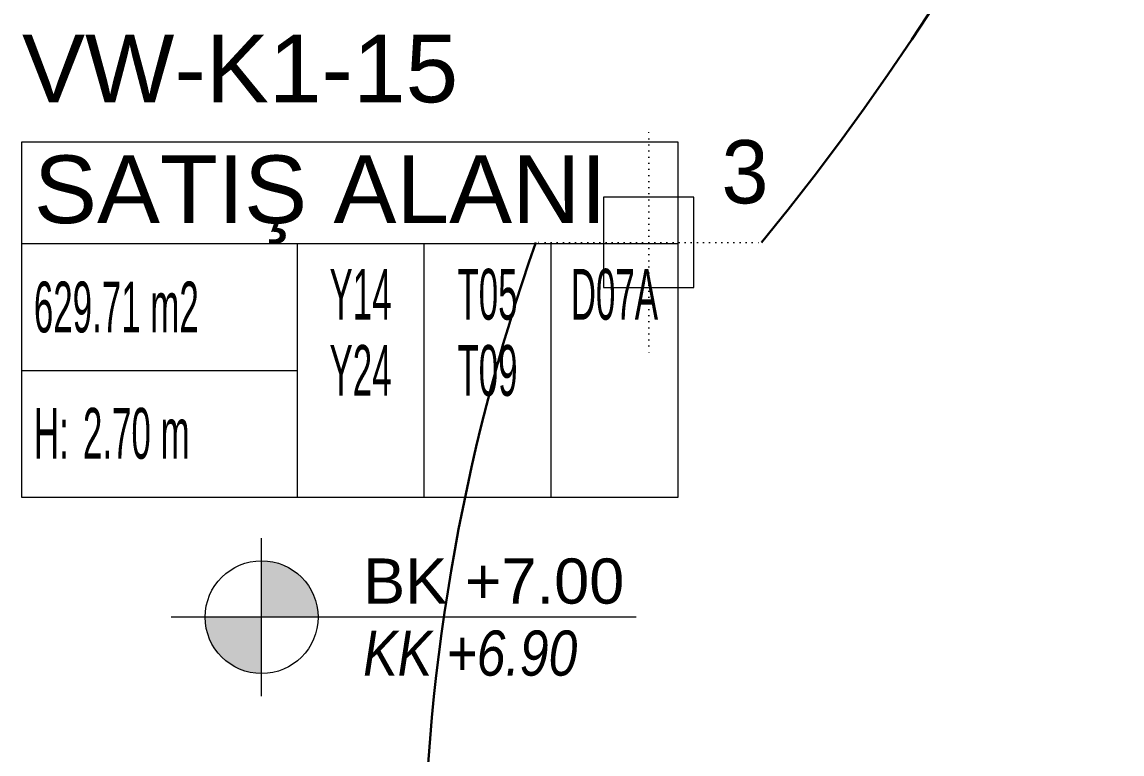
# Model space of a CAD drawing. Extents: x -2012 to 34975, y -1043 to 8321.
# Drawn here: x 18102 to 18345.7, y 2339.2 to 2501.3 of the extents above; entities that cross this region are included whole.
import ezdxf
from ezdxf.enums import TextEntityAlignment as Align

# ---------------------------------------------------------------- set-up
doc = ezdxf.new("R2010")
doc.units = 0
doc.header["$LTSCALE"] = 25
doc.linetypes.add('DOT2', pattern=[0.125, 0, -0.125])
doc.layers.get('0').update_dxf_attribs({"color": 9, "lineweight": 9})
for name, color, linetype, lineweight in [('21', 9, 'Continuous', 9), ('21_MAHAL', 9, 'Continuous', 9), ('31', 9, 'Continuous', 9), ('E-KABLO', 7, 'Continuous', 30)]:
    doc.layers.add(name, color=color, linetype=linetype, lineweight=lineweight)
doc.styles.add('Arial', font='arial.ttf', dxfattribs={"height": 2.5})
doc.styles.add('MuuM_TEXT-ITALIC', font='ARIALNI.TTF')
doc.styles.add('MuuM_TEXT-STANDART', font='ARIALN.TTF')
doc.styles.add('TX-TEXT', font='')
doc.styles.get('TX-TEXT').set_extended_font_data('TrSah Futura Lt BT')

# ---------------------------------------------------------------- blocks, each defined once
blk = doc.blocks.new('0_elevationtarget-p-bk')
h = blk.add_hatch(color=254)
h.paths.add_polyline_path([(2.5, 0, 0.414214), (0, 2.5), (0, 0)])
h.paths.add_polyline_path([(0, 0), (-2.5, 0, 0.414214), (0, -2.5)])
blk.add_line((0, -3.5), (0, 3.5))
blk.add_lwpolyline([(16.605, 0), (-4, 0)])
blk.add_circle((0, 0), 2.5)
at = {"style": 'Arial'}
blk.add_attdef('BITMISKOT', text='', height=2, dxfattribs=at).set_placement((4.5, 0), align=Align.BOTTOM_LEFT)
at = {"style": 'MuuM_TEXT-ITALIC'}
blk.add_attdef('FINISHINGFLOORLEVEL', text='', height=2, dxfattribs=at).set_placement((4.5, -0.592), align=Align.TOP_LEFT)
blk = doc.blocks.new('0_roomno2')
blk.add_lwpolyline([(19.375, -10.5), (0, -10.5), (0, 0), (19.375, 0)], close=True)
for points in [[(0, -3), (19.375, -3)], [(8.125, -3), (8.125, -10.5)], [(11.875, -3), (11.875, -10.5)], [(15.625, -3), (15.625, -10.5)], [(0, -6.75), (8.125, -6.75)]]:
    blk.add_lwpolyline(points)
at = {"style": 'MuuM_TEXT-STANDART', "width": 0.6}
blk.add_text('H:', height=1.5, dxfattribs=at).set_placement((0.35, -8.608), align=Align.MIDDLE_LEFT)
at = {"style": 'Arial'}
blk.add_attdef('ODANO', (0, 1.17), '', height=2, dxfattribs=at)
blk.add_attdef('MEKANADI', text='', height=2, dxfattribs=at).set_placement((0.35, -3), align=Align.BOTTOM_LEFT)
at = {"style": 'MuuM_TEXT-STANDART', "width": 0.6}
for tag, p in [('YER01', (10, -4.5)), ('TAVAN01', (13.75, -4.5)), ('DUVAR01', (17.5, -4.5)), ('YER02', (10, -6.75)), ('TAVAN02', (13.75, -6.75)), ('DUVAR02', (17.5, -6.75)), ('YER03', (10, -9)), ('TAVAN03', (13.75, -9)), ('DUVAR03', (17.5, -9))]:
    blk.add_attdef(tag, text='', height=1.5, dxfattribs=at).set_placement(p, align=Align.MIDDLE_CENTER)
for tag, p in [('M2', (0.35, -4.875)), ('TEMIZTAVANYUKSEKLIGI', (1.8, -8.608))]:
    blk.add_attdef(tag, text='', height=1.5, dxfattribs=at).set_placement(p, align=Align.MIDDLE_LEFT)
blk = doc.blocks.new('p-bur-vw- aydınlatma 3')
at = {"linetype": 'DOT2', "ltscale": 0.4}
for q in [(0, 25), (-25, 0), (0, -25), (25, 0)]:
    blk.add_line((0, 0), q, dxfattribs=at)
at = {"linetype": 'ByBlock'}
blk.add_lwpolyline([(0, 10), (-10, 10), (-10, -10), (10, -10), (10, 10), (0, 10)], dxfattribs=at)
at = {"insert": (16.13, 22.65), "char_height": 14, "width": 14.596, "attachment_point": 1, "style": 'TX-TEXT'}
blk.add_mtext('3', dxfattribs=at)

msp = doc.modelspace()

# ---------------------------------------------------------------- linework, layer by layer
at = {"layer": 'E-KABLO', "color": 6}
for centre, radius, start, end in [((17821.88, 2816.03), 573.81, 320.68843, 19.3595), ((18636.54, 2305.33), 445.71, 160.7188, 199.2812)]:
    msp.add_arc(centre, radius, start, end, dxfattribs=at)

# ---------------------------------------------------------------- block references
at = {"layer": '21', "xscale": 5, "yscale": 5, "zscale": 5}
msp.add_blockref('0_elevationtarget-p-bk', (18155.08, 2369.47), dxfattribs=at).add_auto_attribs({'BITMISKOT': 'BK +7.00', 'FINISHINGFLOORLEVEL': 'KK +6.90'})
at = {"layer": '21_MAHAL'}
ref = msp.add_blockref('0_roomno2', (18102, 2474.76), dxfattribs=dict(at, xscale=7.5, yscale=7.5, zscale=7.5))
ref.add_attrib('ODANO', 'VW-K1-15', (18102, 2483.53), dxfattribs={"layer": '0', "height": 15, "style": 'Arial'})
ref.add_attrib('MEKANADI', 'SATIŞ ALANI', dxfattribs={"layer": '0', "height": 15, "style": 'Arial'}).set_placement((18104.63, 2452.26), align=Align.BOTTOM_LEFT)
ref.add_attrib('M2', '629.71 m2', dxfattribs={"layer": '0', "height": 11.25, "style": 'MuuM_TEXT-STANDART', "width": 0.6}).set_placement((18104.63, 2438.19), align=Align.MIDDLE_LEFT)
ref.add_attrib('TEMIZTAVANYUKSEKLIGI', '2.70 m', dxfattribs={"layer": '0', "height": 11.25, "style": 'MuuM_TEXT-STANDART', "width": 0.6}).set_placement((18115.5, 2410.2), align=Align.MIDDLE_LEFT)
ref.add_attrib('YER01', 'Y14', dxfattribs={"layer": '0', "height": 11.25, "style": 'MuuM_TEXT-STANDART', "width": 0.6}).set_placement((18177, 2441.01), align=Align.MIDDLE_CENTER)
ref.add_attrib('TAVAN01', 'T05', dxfattribs={"layer": '0', "height": 11.25, "style": 'MuuM_TEXT-STANDART', "width": 0.6}).set_placement((18205.13, 2441.01), align=Align.MIDDLE_CENTER)
ref.add_attrib('DUVAR01', 'D07A', dxfattribs={"layer": '0', "height": 11.25, "style": 'MuuM_TEXT-STANDART', "width": 0.6}).set_placement((18233.25, 2441.01), align=Align.MIDDLE_CENTER)
ref.add_attrib('YER02', 'Y24', dxfattribs={"layer": '0', "height": 11.25, "style": 'MuuM_TEXT-STANDART', "width": 0.6}).set_placement((18177, 2424.13), align=Align.MIDDLE_CENTER)
ref.add_attrib('TAVAN02', 'T09', dxfattribs={"layer": '0', "height": 11.25, "style": 'MuuM_TEXT-STANDART', "width": 0.6}).set_placement((18205.13, 2424.13), align=Align.MIDDLE_CENTER)
at = {"layer": '31', "linetype": 'ByBlock'}
msp.add_blockref('p-bur-vw- aydınlatma 3', (18240.84, 2452.5), dxfattribs=at)

doc.saveas('drawing.dxf')
